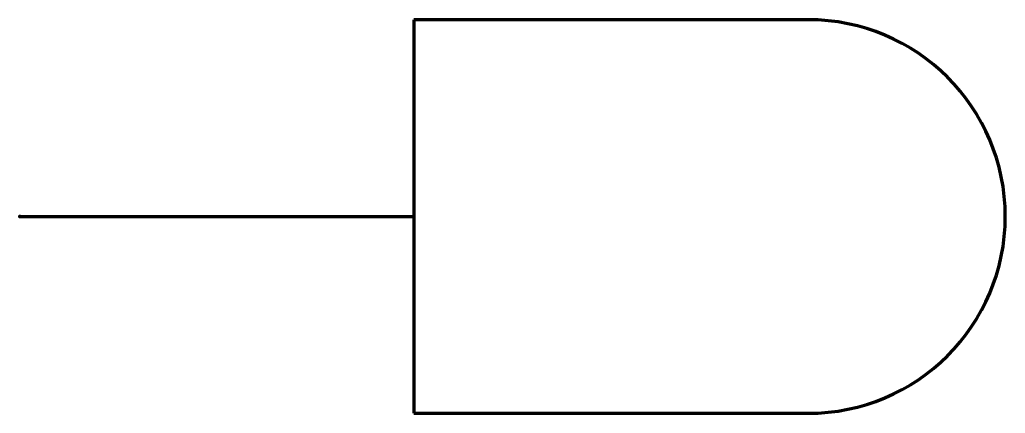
# Model space of a CAD drawing. Header units: millimetres. Extents: x 0 to 12.5, y -2.5 to 2.5.
import ezdxf

# ---------------------------------------------------------------- set-up
doc = ezdxf.new("R2010")
doc.units = ezdxf.units.MM
doc.layers.get('0').update_dxf_attribs({"linetype": 'CONTINUOUS', "lineweight": 0})

msp = doc.modelspace()

# ---------------------------------------------------------------- linework, layer by layer
at = {"color": 7, "linetype": 'CONTINUOUS', "lineweight": 70}
for p, q in [((10, 2.5), (5, 2.5)), ((5, 2.5), (5, -2.5)), ((0, 0), (5, 0)), ((5, -2.5), (10, -2.5))]:
    msp.add_line(p, q, dxfattribs=at)
msp.add_arc((10, 0), 2.5, 270, 90, dxfattribs=at)
msp.add_point((0, 0), dxfattribs=at)

doc.saveas('drawing.dxf')
